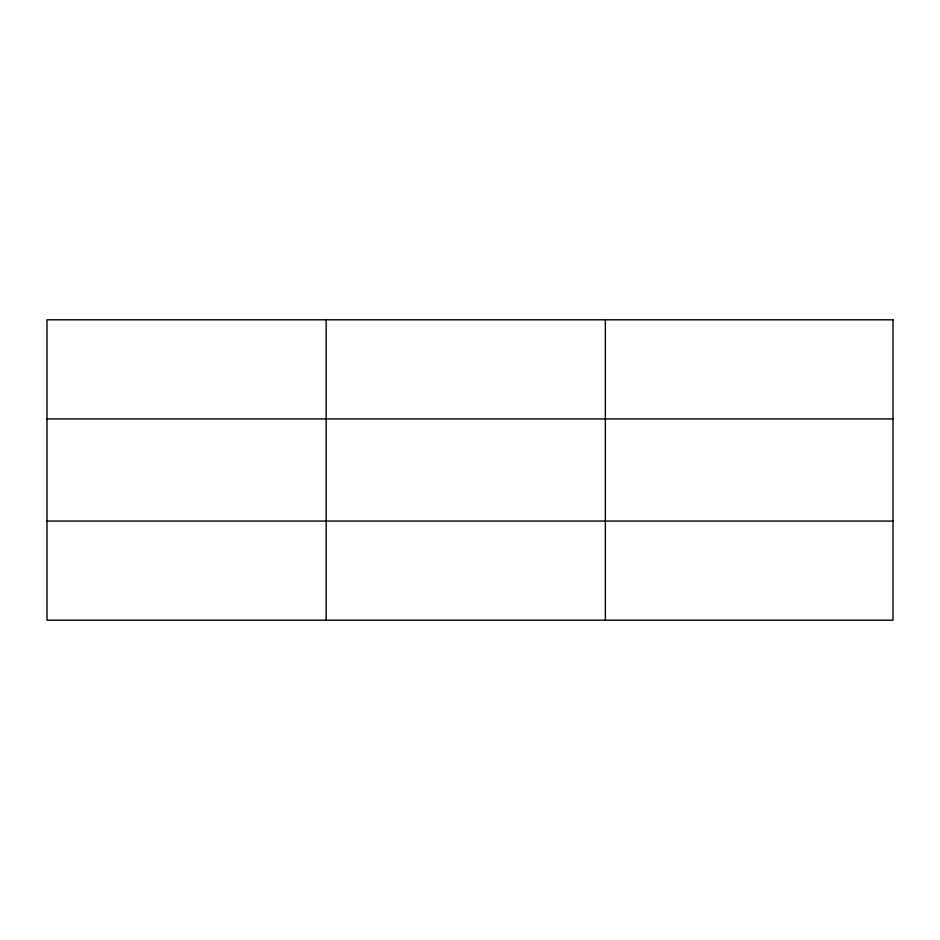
<?xml version="1.0" encoding="UTF-8"?>
<svg xmlns="http://www.w3.org/2000/svg" width="940" height="940" viewBox="0 0 940 940"><rect width="100%" height="100%" fill="white"/><g stroke="black" fill="none" stroke-linecap="round" stroke-linejoin="round"><path stroke-width="1.41" d="M326.18 319.8L326.18 620.2M605.36 319.8L605.36 620.2M47 418.935L893 418.935M47 521.066L893 521.066M893 319.8L893 620.2L47 620.2L47 319.8L893 319.8"/></g></svg>
